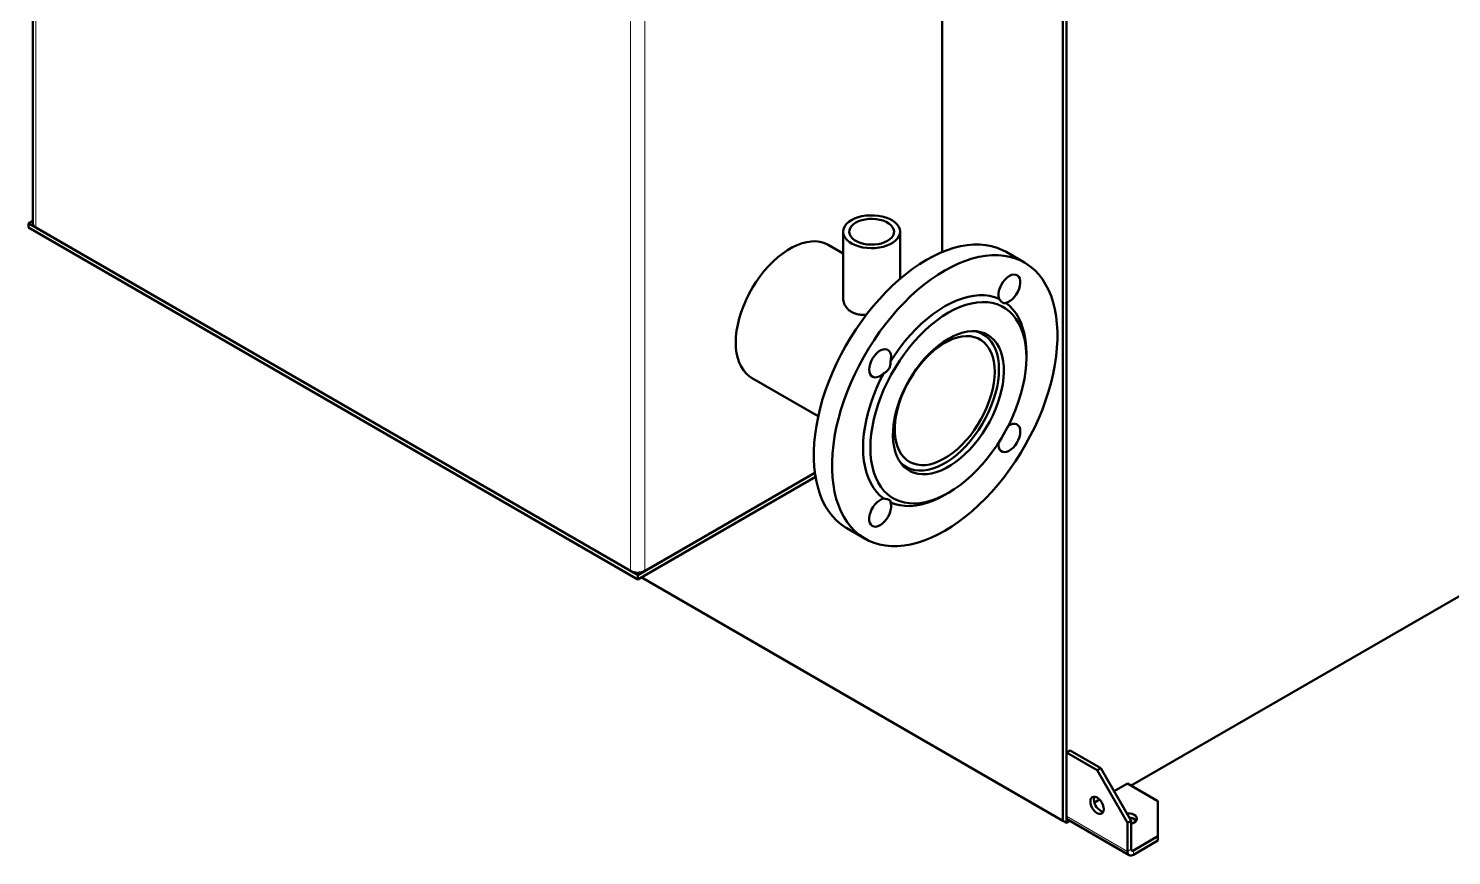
# Paper-space layout 'Лист2' of a CAD drawing. Header units: millimetres. Extents: x 0 to 420, y 0 to 297.
# Drawn here: x 55.5 to 138.1, y 112.6 to 160.6 of the extents above; entities that cross this region are included whole.
import ezdxf

# ---------------------------------------------------------------- set-up
doc = ezdxf.new("R2010")
doc.units = ezdxf.units.MM

psp = doc.layouts.new('Лист2')

# ---------------------------------------------------------------- linework, layer by layer
at = {"color": 7, "linetype": 'Continuous', "lineweight": 50}
for p, q in [((55.788, 181.937), (55.788, 149.276)), ((108.573, 147.612), (108.573, 171.732)), ((115.573, 167.691), (115.573, 114.616)), ((115.785, 167.569), (115.785, 114.493)), ((55.788, 149.419), (55.54, 149.276)), ((55.54, 149.276), (55.54, 149.031)), ((55.54, 149.276), (90.895, 128.866)), ((55.54, 149.031), (90.895, 128.621)), ((55.964, 149.031), (90.471, 129.11)), ((102.822, 148.789), (102.822, 144.946)), ((106.122, 146.061), (106.122, 148.789)), ((102.822, 147.531), (101.959, 148.029)), ((113.339, 147.002), (112.278, 147.614)), ((110.939, 142.845), (110.677, 142.996)), ((113.452, 141.481), (113.452, 141.726)), ((97.509, 140.321), (101.374, 138.09)), ((90.895, 128.866), (101.178, 134.802)), ((91.319, 129.11), (101.178, 134.802)), ((106.227, 135.288), (106.489, 135.137)), ((90.895, 128.621), (101.212, 134.576)), ((108.715, 133.52), (108.927, 133.643)), ((103.029, 131.592), (104.09, 130.98)), ((90.895, 128.866), (90.895, 128.621)), ((119.533, 116.657), (141.878, 129.556)), ((91.105, 128.741), (115.573, 114.616)), ((115.998, 118.699), (115.785, 118.576)), ((115.785, 118.576), (115.785, 114.885)), ((115.785, 118.576), (117.553, 117.556)), ((115.998, 118.699), (117.765, 117.678)), ((117.553, 117.556), (117.765, 117.678)), ((117.553, 117.556), (119.321, 114.494)), ((119.533, 114.616), (117.765, 117.678)), ((118.543, 116.331), (119.321, 116.779)), ((119.321, 116.779), (121.089, 115.759)), ((117.406, 115.674), (117.701, 115.844)), ((121.089, 115.759), (121.089, 113.718)), ((115.785, 114.493), (115.573, 114.616)), ((115.785, 114.493), (115.984, 114.608)), ((115.885, 114.666), (119.42, 112.625)), ((119.321, 114.494), (119.533, 114.616)), ((119.321, 114.494), (119.321, 112.844)), ((119.533, 114.616), (119.533, 112.967)), ((119.66, 112.893), (121.089, 113.718)), ((119.66, 112.648), (121.089, 113.473)), ((121.089, 113.718), (121.089, 113.473))]:
    psp.add_line(p, q, dxfattribs=at)
at = {"color": 8, "linetype": 'Continuous', "lineweight": 18}
for p, q in [((55.964, 149.031), (55.964, 181.692)), ((90.471, 129.11), (90.471, 161.772)), ((91.319, 129.11), (91.319, 161.772)), ((115.785, 114.885), (119.321, 112.844)), ((119.321, 112.844), (119.533, 112.967)), ((119.533, 112.967), (119.66, 112.893)), ((119.66, 112.893), (119.66, 112.648))]:
    psp.add_line(p, q, dxfattribs=at)
at = {"color": 7, "linetype": 'Continuous', "lineweight": 50, "flags": 128}
for points in [[(103.305, 149.462), (103.147, 149.357), (103.018, 149.24), (102.92, 149.113), (102.855, 148.979), (102.824, 148.841), (102.829, 148.702), (102.868, 148.565), (102.942, 148.432), (103.048, 148.308), (103.184, 148.193), (103.348, 148.091), (103.536, 148.004), (103.744, 147.934), (103.968, 147.882), (104.202, 147.849), (104.442, 147.836), (104.682, 147.844), (104.918, 147.872), (105.145, 147.919), (105.357, 147.985), (105.55, 148.068), (105.72, 148.166), (105.864, 148.278), (105.978, 148.4), (106.06, 148.531), (106.108, 148.667), (106.121, 148.806), (106.099, 148.945), (106.043, 149.08), (105.953, 149.209), (105.831, 149.329), (105.68, 149.437), (105.504, 149.532), (105.305, 149.611), (105.089, 149.672), (104.86, 149.715), (104.622, 149.737), (104.381, 149.74), (104.142, 149.722), (103.91, 149.685), (103.691, 149.628), (103.487, 149.553), (103.305, 149.462)], [(103.552, 149.319), (103.414, 149.225), (103.304, 149.118), (103.226, 149.003), (103.182, 148.882), (103.173, 148.758), (103.199, 148.635), (103.261, 148.516), (103.355, 148.405), (103.48, 148.304), (103.631, 148.216), (103.806, 148.144), (103.999, 148.09), (104.205, 148.054), (104.418, 148.039), (104.632, 148.044), (104.843, 148.07), (105.043, 148.115), (105.227, 148.178), (105.391, 148.258), (105.53, 148.353), (105.64, 148.459), (105.718, 148.575), (105.762, 148.696), (105.771, 148.82), (105.744, 148.943), (105.683, 149.062), (105.588, 149.173), (105.464, 149.274), (105.312, 149.361), (105.137, 149.433), (104.944, 149.488), (104.738, 149.523), (104.525, 149.539), (104.311, 149.533), (104.101, 149.508), (103.901, 149.463), (103.716, 149.4), (103.552, 149.319)], [(101.959, 148.029), (101.909, 148.057), (101.696, 148.148), (101.468, 148.208), (101.225, 148.235), (100.971, 148.23), (100.706, 148.192), (100.434, 148.122), (100.156, 148.019), (99.875, 147.886), (99.593, 147.723), (99.312, 147.532), (99.034, 147.313), (98.762, 147.069), (98.497, 146.802), (98.243, 146.514), (98.001, 146.207), (97.772, 145.883), (97.56, 145.546), (97.364, 145.198), (97.188, 144.841), (97.033, 144.479), (96.899, 144.115), (96.788, 143.751), (96.701, 143.391), (96.638, 143.036), (96.6, 142.691), (96.587, 142.358)], [(107.654, 147.156), (108.056, 147.374), (108.457, 147.563), (108.856, 147.721), (109.249, 147.849), (109.636, 147.945), (110.016, 148.01), (110.387, 148.043), (110.748, 148.044), (111.097, 148.012), (111.433, 147.949), (111.754, 147.855), (112.06, 147.729), (112.278, 147.614)], [(103.029, 131.592), (102.958, 131.634), (102.687, 131.821), (102.434, 132.038), (102.201, 132.283), (101.989, 132.556), (101.799, 132.856), (101.63, 133.182), (101.485, 133.531), (101.363, 133.904), (101.264, 134.299), (101.19, 134.713), (101.141, 135.146), (101.116, 135.596), (101.116, 136.061), (101.141, 136.54), (101.19, 137.03), (101.264, 137.53), (101.363, 138.038), (101.485, 138.552), (101.63, 139.07), (101.799, 139.59), (101.989, 140.109), (102.201, 140.627), (102.434, 141.141), (102.687, 141.65), (102.958, 142.15), (103.247, 142.641), (103.553, 143.12), (103.875, 143.586), (104.21, 144.037), (104.559, 144.471), (104.92, 144.886), (105.291, 145.282), (105.671, 145.656), (106.058, 146.007), (106.452, 146.334), (106.85, 146.635), (107.251, 146.909), (107.654, 147.156)], [(108.714, 146.544), (109.117, 146.762), (109.518, 146.95), (109.916, 147.109), (110.31, 147.237), (110.697, 147.333), (111.077, 147.398), (111.448, 147.43), (111.809, 147.431), (112.158, 147.4), (112.493, 147.337), (112.815, 147.242), (113.121, 147.116), (113.41, 146.959), (113.681, 146.772), (113.934, 146.556), (114.167, 146.31), (114.379, 146.037), (114.569, 145.737), (114.738, 145.412), (114.883, 145.062), (115.005, 144.689), (115.104, 144.295), (115.178, 143.88), (115.227, 143.447), (115.252, 142.997), (115.252, 142.532), (115.227, 142.054), (115.178, 141.563), (115.104, 141.063), (115.005, 140.555), (114.883, 140.042), (114.738, 139.524), (114.569, 139.004), (114.379, 138.484), (114.167, 137.966), (113.934, 137.452), (113.681, 136.944), (113.41, 136.444), (113.121, 135.953), (112.815, 135.473), (112.493, 135.008), (112.158, 134.557), (111.809, 134.123), (111.448, 133.707), (111.077, 133.312), (110.697, 132.938), (110.31, 132.587), (109.916, 132.26), (109.518, 131.959), (109.117, 131.684), (108.714, 131.438), (108.312, 131.22), (107.911, 131.031), (107.512, 130.872), (107.119, 130.745), (106.731, 130.648), (106.352, 130.584), (105.981, 130.551), (105.62, 130.55), (105.271, 130.581), (104.935, 130.644), (104.614, 130.739), (104.308, 130.865), (104.019, 131.022), (103.747, 131.209), (103.495, 131.426), (103.262, 131.671), (103.05, 131.944), (102.859, 132.244), (102.691, 132.569), (102.545, 132.919), (102.423, 133.292), (102.325, 133.686), (102.251, 134.101), (102.201, 134.534), (102.177, 134.984), (102.177, 135.449), (102.201, 135.928), (102.251, 136.418), (102.325, 136.918), (102.423, 137.426), (102.545, 137.94), (102.691, 138.458), (102.859, 138.977), (103.05, 139.497), (103.262, 140.015), (103.495, 140.529), (103.747, 141.037), (104.019, 141.538), (104.308, 142.029), (104.614, 142.508), (104.935, 142.974), (105.271, 143.425), (105.62, 143.859), (105.981, 144.274), (106.352, 144.67), (106.731, 145.044), (107.119, 145.395), (107.512, 145.721), (107.911, 146.022), (108.312, 146.297), (108.714, 146.544)], [(111.864, 144.896), (111.833, 145.029), (111.83, 145.183), (111.856, 145.351), (111.909, 145.524), (111.987, 145.696), (112.086, 145.859), (112.202, 146.004), (112.33, 146.127), (112.464, 146.221)], [(112.464, 146.221), (112.594, 146.28), (112.718, 146.306), (112.831, 146.298), (112.929, 146.256), (113.008, 146.182), (113.064, 146.079), (113.095, 145.951), (113.099, 145.804), (113.077, 145.643), (113.03, 145.476), (112.959, 145.309), (112.867, 145.15), (112.759, 145.004), (112.638, 144.879), (112.51, 144.779), (112.38, 144.709), (112.253, 144.671)], [(104.401, 136.256), (104.414, 135.872), (104.451, 135.506), (104.514, 135.158), (104.602, 134.831), (104.714, 134.527), (104.849, 134.247), (105.007, 133.993), (105.187, 133.766), (105.388, 133.567), (105.609, 133.399), (105.848, 133.26), (106.105, 133.154), (106.377, 133.079), (106.664, 133.036), (106.963, 133.026), (107.273, 133.049), (107.593, 133.104), (107.919, 133.192), (108.252, 133.311), (108.588, 133.462), (108.926, 133.642), (109.265, 133.852), (109.601, 134.09), (109.933, 134.355), (110.26, 134.645), (110.58, 134.958), (110.89, 135.293), (111.189, 135.649), (111.476, 136.022), (111.748, 136.411), (112.005, 136.814), (112.244, 137.229), (112.465, 137.652), (112.666, 138.083), (112.846, 138.518), (113.004, 138.955), (113.139, 139.391), (113.251, 139.824), (113.338, 140.252), (113.401, 140.673), (113.439, 141.083), (113.452, 141.481), (113.439, 141.864), (113.401, 142.23), (113.338, 142.578), (113.251, 142.905), (113.139, 143.209), (113.004, 143.489), (112.846, 143.744), (112.666, 143.971), (112.465, 144.169), (112.244, 144.338), (112.005, 144.476), (111.748, 144.583), (111.476, 144.658), (111.189, 144.7), (110.89, 144.71), (110.58, 144.687), (110.26, 144.632), (109.933, 144.544), (109.601, 144.425), (109.265, 144.275), (108.926, 144.094), (108.588, 143.884), (108.252, 143.646), (107.919, 143.382), (107.593, 143.092), (107.273, 142.778), (106.963, 142.443), (106.664, 142.088), (106.377, 141.714), (106.105, 141.325), (105.848, 140.922), (105.609, 140.508), (105.388, 140.084), (105.187, 139.654), (105.007, 139.219), (104.849, 138.782), (104.714, 138.346), (104.602, 137.912), (104.514, 137.484), (104.451, 137.064), (104.414, 136.654), (104.401, 136.256)], [(111.864, 144.896), (111.598, 144.996), (111.318, 145.064), (111.023, 145.101), (110.717, 145.105), (110.399, 145.077), (110.073, 145.016), (109.74, 144.924), (109.401, 144.8), (109.059, 144.646), (108.714, 144.462), (108.37, 144.248), (108.028, 144.007), (107.689, 143.74), (107.356, 143.447), (107.029, 143.131), (106.712, 142.793), (106.405, 142.435), (106.111, 142.059), (105.83, 141.666), (105.565, 141.259)], [(113.452, 141.726), (113.439, 142.116), (113.402, 142.49), (113.34, 142.845), (113.253, 143.18), (113.142, 143.493), (113.008, 143.781), (112.851, 144.045), (112.673, 144.282), (112.473, 144.491), (112.253, 144.671)], [(108.926, 142.583), (109.211, 142.733), (109.493, 142.852), (109.771, 142.941), (110.042, 142.997), (110.304, 143.021), (110.556, 143.012), (110.794, 142.972), (111.019, 142.898), (111.226, 142.794), (111.416, 142.659), (111.587, 142.494), (111.736, 142.3), (111.864, 142.08), (111.968, 141.835), (112.049, 141.566), (112.105, 141.276), (112.137, 140.968), (112.143, 140.643), (112.124, 140.304), (112.08, 139.954), (112.012, 139.595), (111.919, 139.231), (111.803, 138.864), (111.664, 138.497), (111.504, 138.133), (111.324, 137.774), (111.125, 137.424), (110.908, 137.086), (110.677, 136.761), (110.431, 136.453), (110.174, 136.164), (109.907, 135.896), (109.632, 135.651), (109.352, 135.431), (109.069, 135.239), (108.784, 135.074), (108.501, 134.94), (108.22, 134.836), (107.946, 134.764), (107.679, 134.723), (107.422, 134.716), (107.176, 134.74), (106.944, 134.797), (106.728, 134.886), (106.529, 135.006), (106.349, 135.157), (106.189, 135.336), (106.05, 135.543), (105.934, 135.776), (105.841, 136.033), (105.773, 136.313), (105.729, 136.612), (105.71, 136.929), (105.716, 137.261), (105.748, 137.606), (105.804, 137.961), (105.885, 138.323), (105.989, 138.689), (106.117, 139.056), (106.266, 139.422), (106.437, 139.784), (106.626, 140.138), (106.834, 140.483), (107.058, 140.815), (107.297, 141.131), (107.549, 141.43), (107.811, 141.709), (108.082, 141.966), (108.36, 142.198), (108.642, 142.405), (108.926, 142.583)], [(110.474, 143.019), (110.676, 142.964), (110.889, 142.872), (111.084, 142.749), (111.26, 142.596), (111.416, 142.414), (111.549, 142.204), (111.66, 141.968), (111.748, 141.708), (111.81, 141.427), (111.848, 141.126), (111.861, 140.807)], [(96.587, 142.358), (96.6, 142.04), (96.638, 141.739), (96.701, 141.457), (96.788, 141.197), (96.899, 140.962), (97.033, 140.752), (97.188, 140.57), (97.364, 140.416), (97.509, 140.321)], [(111.613, 140.664), (111.601, 140.97), (111.563, 141.259), (111.499, 141.528), (111.412, 141.775), (111.301, 141.997), (111.166, 142.192), (111.011, 142.36), (110.835, 142.498), (110.641, 142.605), (110.429, 142.68), (110.203, 142.723), (109.963, 142.733), (109.713, 142.71), (109.454, 142.655), (109.188, 142.567), (108.918, 142.448), (108.646, 142.298), (108.375, 142.12), (108.107, 141.914), (107.844, 141.682), (107.589, 141.427), (107.344, 141.15), (107.111, 140.854), (106.892, 140.542), (106.688, 140.216), (106.503, 139.879), (106.337, 139.535), (106.192, 139.186), (106.07, 138.835), (105.97, 138.486), (105.894, 138.141), (105.844, 137.803), (105.818, 137.476), (105.818, 137.162), (105.844, 136.864), (105.894, 136.585), (105.97, 136.327), (106.07, 136.093), (106.192, 135.884), (106.337, 135.702), (106.503, 135.549), (106.688, 135.426), (106.892, 135.335), (107.111, 135.276), (107.344, 135.249), (107.589, 135.256), (107.844, 135.295), (108.107, 135.367), (108.375, 135.47), (108.646, 135.605), (108.918, 135.769), (109.188, 135.961), (109.454, 136.18), (109.713, 136.424), (109.963, 136.691), (110.203, 136.977), (110.429, 137.282), (110.641, 137.601), (110.835, 137.932), (111.011, 138.273), (111.166, 138.62), (111.301, 138.971), (111.412, 139.321), (111.499, 139.669), (111.563, 140.011), (111.601, 140.343), (111.613, 140.664)], [(104.328, 140.789), (104.341, 140.946), (104.38, 141.112), (104.444, 141.279), (104.53, 141.442), (104.633, 141.592), (104.75, 141.725), (104.877, 141.834), (105.007, 141.914), (105.135, 141.963), (105.256, 141.978), (105.365, 141.959), (105.457, 141.906), (105.529, 141.822), (105.577, 141.71), (105.599, 141.575), (105.595, 141.423), (105.565, 141.259)], [(105.175, 140.585), (104.956, 140.151), (104.756, 139.712), (104.577, 139.269), (104.421, 138.824), (104.286, 138.38), (104.176, 137.94), (104.089, 137.505), (104.027, 137.077), (103.989, 136.66), (103.977, 136.256)], [(105.175, 140.585), (105.044, 140.473), (104.909, 140.392), (104.777, 140.346), (104.653, 140.336), (104.543, 140.362), (104.452, 140.424), (104.384, 140.519), (104.342, 140.642), (104.328, 140.789)], [(111.861, 140.807), (111.848, 140.474), (111.81, 140.129), (111.748, 139.775), (111.66, 139.415), (111.549, 139.051), (111.416, 138.686), (111.26, 138.324), (111.084, 137.968), (110.889, 137.62), (110.676, 137.282), (110.448, 136.959), (110.205, 136.652), (109.951, 136.363), (109.687, 136.096), (109.414, 135.852), (109.137, 135.634), (108.855, 135.442), (108.573, 135.279), (108.292, 135.146), (108.014, 135.044), (107.742, 134.974), (107.478, 134.936), (107.223, 134.93), (106.981, 134.957), (106.752, 135.017), (106.54, 135.109), (106.345, 135.232), (106.169, 135.385), (106.106, 135.452)], [(113.101, 137.193), (113.087, 137.036), (113.048, 136.87), (112.984, 136.702), (112.899, 136.539), (112.796, 136.389), (112.678, 136.256), (112.552, 136.148), (112.422, 136.067), (112.294, 136.019), (112.173, 136.004), (112.064, 136.023), (111.972, 136.076), (111.9, 136.159), (111.852, 136.271), (111.83, 136.406), (111.832, 136.538)], [(112.396, 137.517), (112.519, 137.589), (112.651, 137.636), (112.775, 137.646), (112.885, 137.619), (112.976, 137.557), (113.044, 137.462), (113.086, 137.339), (113.101, 137.193)], [(103.977, 136.256), (103.989, 135.865), (104.027, 135.492), (104.089, 135.136), (104.176, 134.802), (104.286, 134.489), (104.421, 134.2), (104.577, 133.936), (104.756, 133.699), (104.956, 133.49), (105.175, 133.311)], [(104.964, 131.761), (104.835, 131.701), (104.711, 131.675), (104.598, 131.683), (104.5, 131.725), (104.421, 131.799), (104.365, 131.902), (104.334, 132.03), (104.329, 132.178), (104.351, 132.338), (104.399, 132.506), (104.47, 132.672), (104.561, 132.832), (104.67, 132.977), (104.791, 133.102), (104.919, 133.202), (105.049, 133.273), (105.175, 133.311)], [(105.565, 133.086), (105.596, 132.952), (105.598, 132.798), (105.573, 132.631), (105.52, 132.457), (105.442, 132.285), (105.342, 132.123), (105.226, 131.977), (105.098, 131.854), (104.964, 131.761)], [(105.565, 133.086), (105.83, 132.985), (106.111, 132.917), (106.405, 132.881), (106.712, 132.877), (107.029, 132.905), (107.356, 132.965), (107.689, 133.058), (108.028, 133.181), (108.37, 133.336), (108.714, 133.52), (108.715, 133.52)], [(117.942, 115.29), (117.929, 115.414), (117.89, 115.544), (117.828, 115.673), (117.748, 115.791), (117.654, 115.89), (117.553, 115.963), (117.452, 116.006), (117.359, 116.015), (117.278, 115.991), (117.216, 115.933), (117.177, 115.847), (117.164, 115.739), (117.177, 115.615), (117.216, 115.484), (117.278, 115.356), (117.359, 115.238), (117.452, 115.139), (117.553, 115.065), (117.654, 115.022), (117.748, 115.013), (117.828, 115.038), (117.89, 115.095), (117.929, 115.181), (117.942, 115.29)], [(117.376, 115.861), (117.39, 115.97), (117.405, 116.015)], [(119.71, 114.514), (119.797, 114.58), (119.852, 114.656), (119.871, 114.738), (119.852, 114.821), (119.797, 114.897), (119.71, 114.963), (119.596, 115.013), (119.463, 115.045), (119.321, 115.056), (119.28, 115.055)], [(119.533, 114.445), (119.596, 114.463), (119.71, 114.514)]]:
    psp.add_lwpolyline(points, dxfattribs=at)
at = {"color": 7, "linetype": 'Continuous', "lineweight": 50}
for centre, radius, start, end in [((56.089, 149.306), 0.302, 185.6948, 245.62534), ((90.895, 129.929), 0.922, 242.60967, 297.39033), ((118.131, 115.859), 0.755, 179.8122, 253.1789), ((116.014, 114.856), 0.23, 172.74417, 235.94365), ((119.402, 114.232), 0.573, 41.98701, 87.82598), ((119.528, 112.811), 0.21, 170.78596, 309.20329), ((119.611, 112.954), 0.0786, 170.78596, 309.20329)]:
    psp.add_arc(centre, radius, start, end, dxfattribs=at)
for points, knots in [([(104.17, 143.967), (104.124, 143.964), (103.985, 143.956), (103.764, 143.979), (103.52, 144.036), (103.307, 144.132), (103.132, 144.256), (102.995, 144.405), (102.896, 144.574), (102.833, 144.757), (102.826, 144.884), (102.822, 144.946)], [0, 0, 0, 0, 0.061133, 0.185826, 0.31047, 0.42834, 0.546209, 0.658641, 0.771107, 0.887734, 1, 1, 1, 1]), ([(112.253, 144.671), (112.231, 144.656), (112.189, 144.628), (112.105, 144.649), (112.017, 144.71), (111.935, 144.797), (111.885, 144.866), (111.864, 144.896)], [0, 0, 0, 0, 0.251579, 0.459128, 0.657138, 0.8552, 1, 1, 1, 1]), ([(105.565, 141.259), (105.567, 141.189), (105.57, 141.06), (105.509, 140.884), (105.413, 140.745), (105.296, 140.646), (105.211, 140.603), (105.175, 140.585)], [0, 0, 0, 0, 0.251579, 0.459128, 0.657138, 0.8552, 1, 1, 1, 1]), ([(105.175, 133.311), (105.237, 133.303), (105.35, 133.29), (105.472, 133.247), (105.545, 133.194), (105.572, 133.139), (105.567, 133.101), (105.565, 133.086)], [0, 0, 0, 0, 0.251579, 0.459128, 0.657138, 0.8552, 1, 1, 1, 1])]:
    psp.add_open_spline(points, degree=3, knots=knots, dxfattribs=at)

doc.saveas('drawing.dxf')
